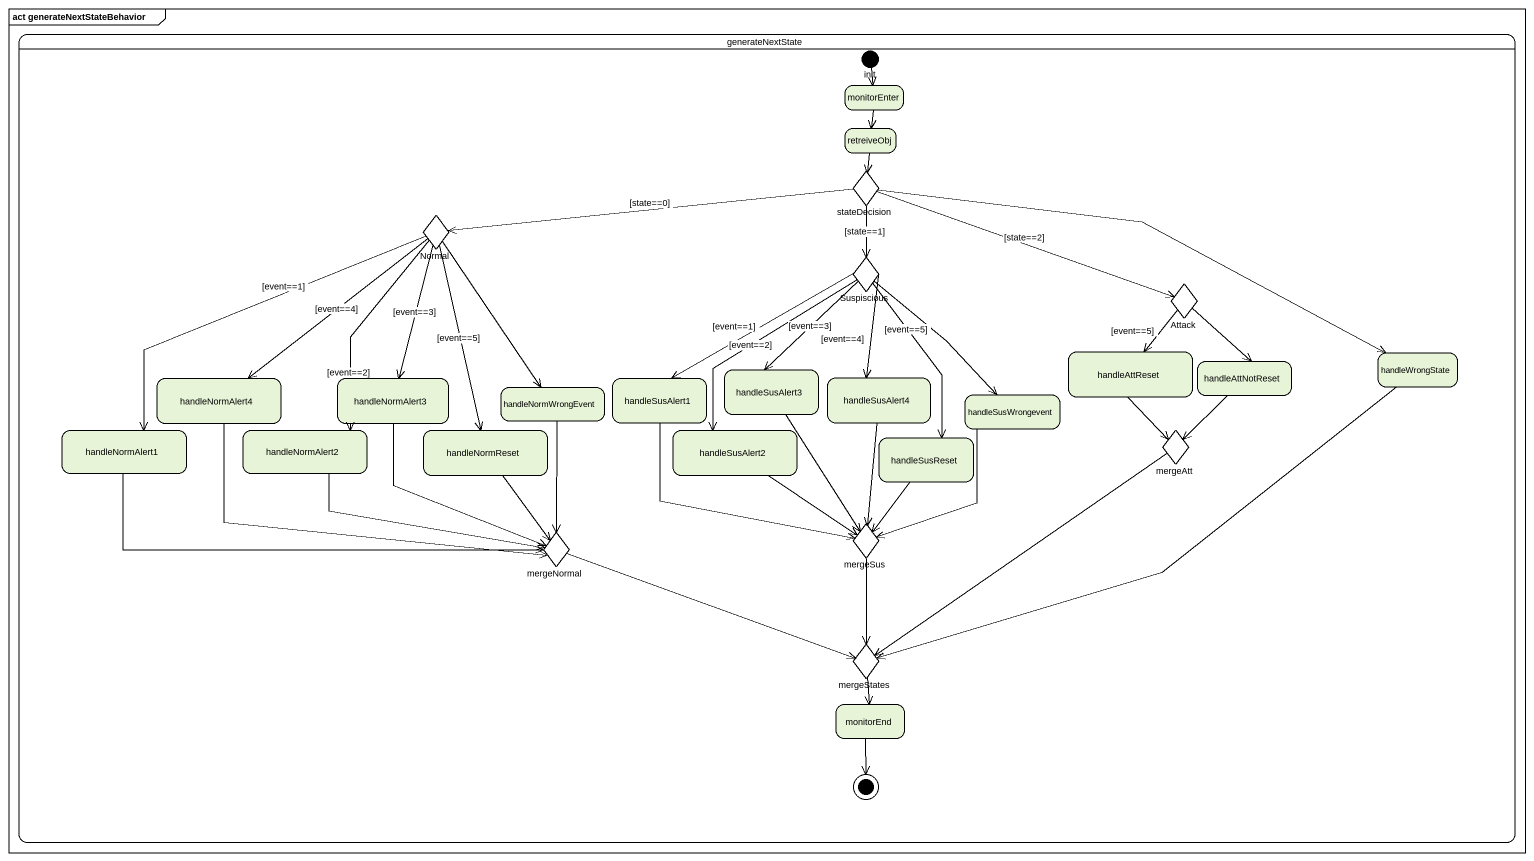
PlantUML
@startuml
mainframe act generateNextStateBehavior
hide empty description
state generateNextState {
  state init <<start>>
  state monitorEnter
  state retreiveObj
  state stateDecision <<choice>>
  state Normal <<choice>>
  state Suspiscious <<choice>>
  state Attack <<choice>>
  state handleAttReset
  state handleAttNotReset
  state handleWrongState
  state handleNormAlert4
  state handleNormAlert3
  state handleNormWrongEvent
  state handleSusAlert1
  state handleSusAlert3
  state handleSusAlert4
  state handleSusWrongevent
  state handleNormAlert1
  state handleNormAlert2
  state handleNormReset
  state handleSusAlert2
  state handleSusReset
  state mergeAtt <<choice>>
  state mergeNormal <<choice>>
  state mergeSus <<choice>>
  state mergeStates <<choice>>
  state monitorEnd
  monitorEnd --> [*]
}
init --> monitorEnter
monitorEnter --> retreiveObj
retreiveObj --> stateDecision
stateDecision -left-> Normal : [state==0]
stateDecision --> Suspiscious : [state==1]
stateDecision -right-> Attack : [state==2]
stateDecision -right-> handleWrongState
Normal --> handleNormAlert4 : [event==4]
Normal --> handleNormAlert3 : [event==3]
Normal --> handleNormWrongEvent
Normal --> handleNormAlert1 : [event==1]
Normal --> handleNormAlert2 : [event==2]
Normal --> handleNormReset : [event==5]
Suspiscious --> handleSusAlert1 : [event==1]
Suspiscious --> handleSusAlert3 : [event==3]
Suspiscious --> handleSusAlert4 : [event==4]
Suspiscious --> handleSusWrongevent
Suspiscious --> handleSusAlert2 : [event==2]
Suspiscious --> handleSusReset : [event==5]
Attack --> handleAttReset : [event==5]
Attack --> handleAttNotReset
handleAttReset --> mergeAtt
handleAttNotReset --> mergeAtt
handleWrongState -left-> mergeStates
handleNormAlert4 -right-> mergeNormal
handleNormAlert3 --> mergeNormal
handleNormWrongEvent --> mergeNormal
handleSusAlert1 --> mergeSus
handleSusAlert3 --> mergeSus
handleSusAlert4 --> mergeSus
handleSusWrongevent --> mergeSus
handleNormAlert1 -right-> mergeNormal
handleNormAlert2 -right-> mergeNormal
handleNormReset --> mergeNormal
handleSusAlert2 --> mergeSus
handleSusReset --> mergeSus
mergeAtt --> mergeStates
mergeNormal -right-> mergeStates
mergeSus --> mergeStates
mergeStates --> monitorEnd
@enduml
